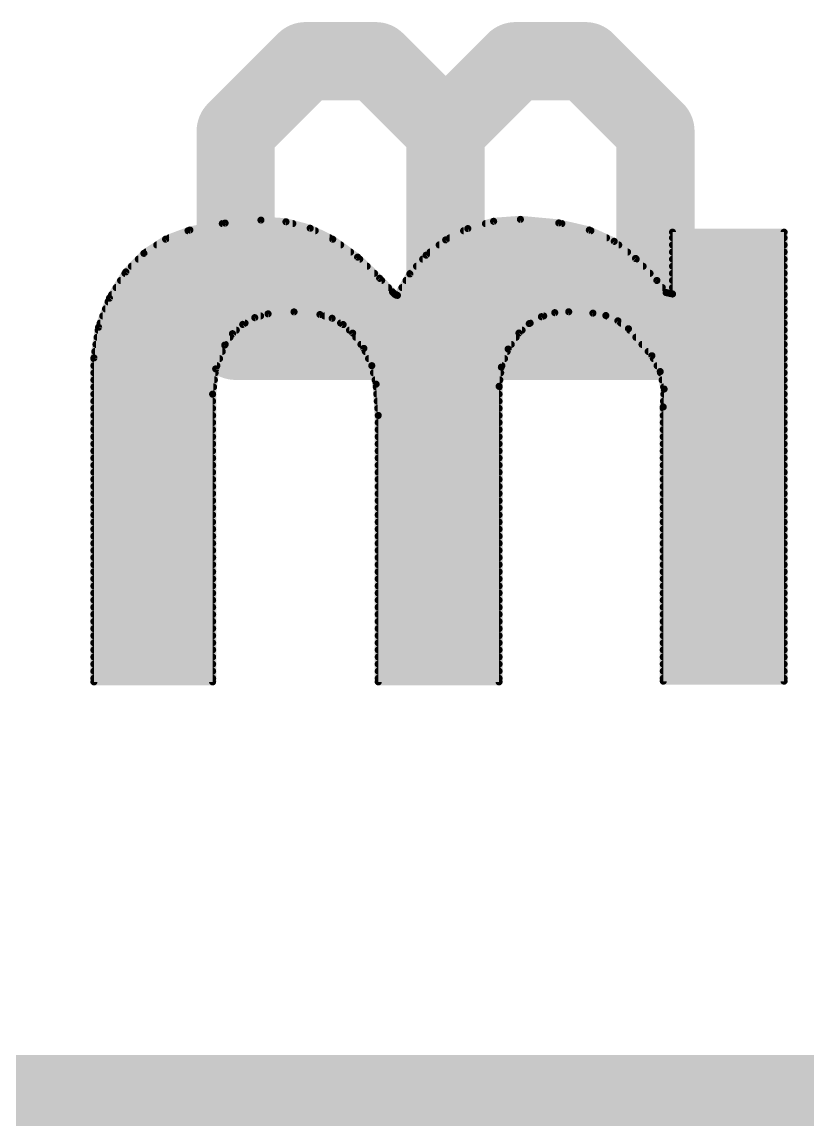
# Model space of a CAD drawing. Extents: x -0.1 to 38.2, y -26.7 to 20.4.
# Drawn here: x 9.916 to 12.724, y -0.127 to 3.819 of the extents above; entities that cross this region are included whole.
import ezdxf

# ---------------------------------------------------------------- set-up
doc = ezdxf.new("R2010")
doc.units = 0
for name, color, linetype in [('1', 12, 'CONTINUOUS'), ('16', 132, 'CONTINUOUS'), ('20', 53, 'CONTINUOUS'), ('21', 41, 'CONTINUOUS'), ('22', 40, 'CONTINUOUS')]:
    doc.layers.add(name, color=color, linetype=linetype)

msp = doc.modelspace()

# ---------------------------------------------------------------- linework, layer by layer
at = {"layer": '1', "const_width": 0.254}
msp.add_lwpolyline([(38.1, 0), (0, 0)], dxfattribs=at)
at = {"layer": '16', "const_width": 0.254}
msp.add_lwpolyline([(38.1, 0), (0, 0)], dxfattribs=at)
at = {"layer": '20', "const_width": 0.2032}
msp.add_lwpolyline([(0, 0), (38.1, 0)], dxfattribs=at)
at = {"layer": '21', "const_width": 0.2794}
for points in [[(10.6794, 3.4296), (10.9294, 3.6796)], [(10.9294, 3.6796), (11.1794, 3.6796)], [(11.1794, 3.6796), (11.4294, 3.4296)], [(11.4294, 3.4296), (11.6793, 3.6796)], [(11.6793, 3.6796), (11.9293, 3.6796)], [(11.9293, 3.6796), (12.1793, 3.4296)], [(10.6794, 2.6797), (10.6794, 3.4296)], [(11.4294, 2.6797), (11.4294, 3.4296)], [(12.1793, 3.4296), (12.1793, 2.6797)], [(12.1793, 2.6797), (10.6794, 2.6797)]]:
    msp.add_lwpolyline(points, dxfattribs=at)
at = {"layer": '21', "const_width": 0.1397}
for points in [[(10.9294, 3.7495, 1), (10.9294, 3.6098)], [(10.9788, 3.6302, 1), (10.88, 3.729)], [(11.2288, 3.729, 1), (11.13, 3.6302)], [(11.1794, 3.6098, 1), (11.1794, 3.7495)], [(11.6793, 3.7495, 1), (11.6793, 3.6098)], [(11.7287, 3.6302, 1), (11.6299, 3.729)], [(11.9787, 3.729, 1), (11.8799, 3.6302)], [(11.9293, 3.6098, 1), (11.9293, 3.7495)], [(10.7493, 3.4296, 1), (10.6096, 3.4296)], [(11.4992, 3.4296, 1), (11.3595, 3.4296)], [(12.2492, 3.4296, 1), (12.1095, 3.4296)], [(10.63, 3.479, 1), (10.7288, 3.3802)], [(11.38, 3.479, 1), (11.4788, 3.3802)], [(11.38, 3.3802, 1), (11.4788, 3.479)], [(12.1299, 3.3802, 1), (12.2287, 3.479)], [(10.6794, 2.7496, 1), (10.6794, 2.6098)], [(12.1793, 2.6098, 1), (12.1793, 2.7496)], [(10.6096, 2.6797, 1), (10.7493, 2.6797)], [(11.3595, 2.6797, 1), (11.4992, 2.6797)], [(12.1095, 2.6797, 1), (12.2492, 2.6797)]]:
    msp.add_lwpolyline(points, format="xyb", dxfattribs=at)
at = {"layer": '22', "const_width": 0.0254}
for points in [[(10.7696, 3.1115), (10.6416, 3.1008)], [(10.859, 3.1054), (10.7696, 3.1115)], [(10.9456, 3.0822), (10.859, 3.1054)], [(11.601, 3.1071), (11.5087, 3.081)], [(11.6967, 3.114), (11.601, 3.1071)], [(11.8339, 3.1013), (11.6967, 3.114)], [(10.5156, 3.0759), (10.429, 3.0432)], [(10.509, 3.0734), (10.9636, 3.0734)], [(10.6416, 3.1008), (10.5156, 3.0759)], [(10.6316, 3.0988), (10.8835, 3.0988)], [(11.0261, 3.0429), (10.9456, 3.0822)], [(11.5087, 3.081), (11.4297, 3.0407)], [(11.4938, 3.0734), (11.9486, 3.0734)], [(11.5718, 3.0988), (11.8447, 3.0988)], [(11.9431, 3.0759), (11.8339, 3.1013)], [(12.032, 3.0355), (11.9431, 3.0759)], [(12.639, 3.0683), (12.2403, 3.0683)], [(12.2403, 3.0683), (12.2403, 2.8473)], [(12.639, 1.463), (12.639, 3.0683)], [(10.429, 3.0432), (10.3515, 2.9925)], [(10.4416, 3.048), (11.0157, 3.048)], [(11.115, 2.9791), (11.0261, 3.0429)], [(11.4297, 3.0407), (11.3598, 2.986)], [(11.4441, 3.048), (12.0045, 3.048)], [(12.1082, 2.9743), (12.032, 3.0355)], [(12.2403, 3.048), (12.639, 3.048)], [(10.3515, 2.9925), (10.287, 2.9261)], [(10.3587, 2.9972), (11.0898, 2.9972)], [(10.3975, 3.0226), (11.0544, 3.0226)], [(11.3741, 2.9972), (12.0797, 2.9972)], [(11.4066, 3.0226), (12.0481, 3.0226)], [(12.2403, 3.0226), (12.639, 3.0226)], [(12.2403, 2.9972), (12.639, 2.9972)], [(10.3314, 2.9718), (11.1226, 2.9718)], [(11.1938, 2.9032), (11.115, 2.9791)], [(11.3598, 2.986), (11.3017, 2.9191)], [(11.3475, 2.9718), (12.1106, 2.9718)], [(12.1844, 2.8956), (12.1082, 2.9743)], [(12.2403, 2.9718), (12.639, 2.9718)], [(10.287, 2.9261), (10.2282, 2.8322)], [(10.2838, 2.921), (11.1753, 2.921)], [(10.3067, 2.9464), (11.149, 2.9464)], [(11.3017, 2.9191), (11.2573, 2.8423)], [(11.3033, 2.921), (12.1598, 2.921)], [(11.3254, 2.9464), (12.1352, 2.9464)], [(12.2403, 2.9464), (12.639, 2.9464)], [(12.2403, 2.921), (12.639, 2.921)], [(10.252, 2.8702), (11.2251, 2.8702)], [(10.2679, 2.8956), (11.201, 2.8956)], [(11.2395, 2.855), (11.1938, 2.9032)], [(11.2734, 2.8702), (12.2038, 2.8702)], [(11.2881, 2.8956), (12.1844, 2.8956)], [(12.2174, 2.8524), (12.1844, 2.8956)], [(12.2403, 2.8956), (12.639, 2.8956)], [(12.2403, 2.8702), (12.639, 2.8702)], [(10.2282, 2.8322), (10.1895, 2.7283)], [(10.2361, 2.8448), (11.2502, 2.8448)], [(11.2486, 2.8459), (11.2395, 2.855)], [(11.2526, 2.8432), (11.2486, 2.8459)], [(11.2573, 2.8423), (11.2526, 2.8432)], [(11.2587, 2.8448), (12.639, 2.8448)], [(12.2403, 2.8473), (12.2174, 2.8524)], [(10.214, 2.794), (12.639, 2.794)], [(10.2234, 2.8194), (12.639, 2.8194)], [(10.2045, 2.7686), (10.7684, 2.7686)], [(10.7044, 2.7386), (10.7475, 2.7627)], [(10.7475, 2.7627), (10.795, 2.7762)], [(10.795, 2.7762), (10.8878, 2.7832)], [(10.8878, 2.7832), (10.9804, 2.7737)], [(10.9804, 2.7737), (11.0239, 2.7604)], [(10.997, 2.7686), (11.78, 2.7686)], [(11.0239, 2.7604), (11.0635, 2.738)], [(11.7284, 2.7414), (11.7717, 2.7661)], [(11.7717, 2.7661), (11.8196, 2.7805)], [(11.8196, 2.7805), (11.8694, 2.7838)], [(11.8694, 2.7838), (11.9558, 2.7788)], [(11.9558, 2.7788), (12.0021, 2.7701)], [(12.0021, 2.7701), (12.0452, 2.7512)], [(12.0056, 2.7686), (12.639, 2.7686)], [(12.0452, 2.7512), (12.0828, 2.7229)], [(10.1895, 2.7283), (10.1727, 2.6187)], [(10.1879, 2.7178), (10.6817, 2.7178)], [(10.1951, 2.7432), (10.7127, 2.7432)], [(10.6679, 2.7053), (10.7044, 2.7386)], [(11.0542, 2.7432), (11.7315, 2.7432)], [(11.0635, 2.738), (11.0973, 2.7076)], [(11.0859, 2.7178), (11.7027, 2.7178)], [(11.6916, 2.7076), (11.7284, 2.7414)], [(12.0558, 2.7432), (12.639, 2.7432)], [(12.0828, 2.7229), (12.1666, 2.6264)], [(12.0872, 2.7178), (12.639, 2.7178)], [(10.184, 2.6924), (10.6592, 2.6924)], [(10.6401, 2.6645), (10.6679, 2.7053)], [(11.0973, 2.7076), (11.1374, 2.6527)], [(11.1084, 2.6924), (11.6813, 2.6924)], [(11.6529, 2.6504), (11.6916, 2.7076)], [(12.1093, 2.6924), (12.639, 2.6924)], [(10.1762, 2.6416), (10.6314, 2.6416)], [(10.1801, 2.667), (10.6418, 2.667)], [(10.6079, 2.5795), (10.6401, 2.6645)], [(11.1269, 2.667), (11.6641, 2.667)], [(11.1374, 2.6527), (11.1657, 2.591)], [(11.1425, 2.6416), (11.6496, 2.6416)], [(11.6287, 2.5857), (11.6529, 2.6504)], [(12.1313, 2.667), (12.639, 2.667)], [(12.1534, 2.6416), (12.639, 2.6416)], [(10.1727, 2.6187), (10.1727, 1.4605)], [(10.1727, 2.6162), (10.6218, 2.6162)], [(11.1541, 2.6162), (11.6401, 2.6162)], [(12.1666, 2.6264), (12.1964, 2.5698)], [(12.172, 2.6162), (12.639, 2.6162)], [(10.1727, 2.5908), (10.6121, 2.5908)], [(10.1727, 2.5654), (10.6061, 2.5654)], [(10.5969, 2.4892), (10.6079, 2.5795)], [(11.1657, 2.591), (11.1811, 2.5248)], [(11.1657, 2.5908), (11.6306, 2.5908)], [(11.1716, 2.5654), (11.6263, 2.5654)], [(11.6205, 2.5171), (11.6287, 2.5857)], [(12.1854, 2.5908), (12.639, 2.5908)], [(12.1964, 2.5698), (12.2103, 2.5074)], [(12.1974, 2.5654), (12.639, 2.5654)], [(10.1727, 2.54), (10.6031, 2.54)], [(10.1727, 2.5146), (10.6, 2.5146)], [(11.1776, 2.54), (11.6232, 2.54)], [(11.1811, 2.5248), (11.1887, 2.413)], [(11.1818, 2.5146), (11.6205, 2.5146)], [(11.6205, 1.4605), (11.6205, 2.5171)], [(12.203, 2.54), (12.639, 2.54)], [(12.2087, 2.5146), (12.639, 2.5146)], [(10.1727, 2.4892), (10.5969, 2.4892)], [(10.5969, 1.4605), (10.5969, 2.4892)], [(11.1835, 2.4892), (11.6205, 2.4892)], [(12.2103, 2.5074), (12.2072, 2.4435)], [(12.2094, 2.4892), (12.639, 2.4892)], [(10.1727, 2.4638), (10.5969, 2.4638)], [(10.1727, 2.4384), (10.5969, 2.4384)], [(11.1852, 2.4638), (11.6205, 2.4638)], [(11.187, 2.4384), (11.6205, 2.4384)], [(12.2072, 2.4435), (12.2072, 1.463)], [(12.2072, 2.4384), (12.639, 2.4384)], [(12.2082, 2.4638), (12.639, 2.4638)], [(10.1727, 2.413), (10.5969, 2.413)], [(11.1887, 2.413), (11.1887, 1.4605)], [(11.1887, 2.413), (11.6205, 2.413)], [(12.2072, 2.413), (12.639, 2.413)], [(10.1727, 2.3876), (10.5969, 2.3876)], [(10.1727, 2.3622), (10.5969, 2.3622)], [(11.1887, 2.3876), (11.6205, 2.3876)], [(11.1887, 2.3622), (11.6205, 2.3622)], [(12.2072, 2.3876), (12.639, 2.3876)], [(12.2072, 2.3622), (12.639, 2.3622)], [(10.1727, 2.3368), (10.5969, 2.3368)], [(11.1887, 2.3368), (11.6205, 2.3368)], [(12.2072, 2.3368), (12.639, 2.3368)], [(10.1727, 2.3114), (10.5969, 2.3114)], [(10.1727, 2.286), (10.5969, 2.286)], [(11.1887, 2.3114), (11.6205, 2.3114)], [(11.1887, 2.286), (11.6205, 2.286)], [(12.2072, 2.3114), (12.639, 2.3114)], [(12.2072, 2.286), (12.639, 2.286)], [(10.1727, 2.2606), (10.5969, 2.2606)], [(11.1887, 2.2606), (11.6205, 2.2606)], [(12.2072, 2.2606), (12.639, 2.2606)], [(10.1727, 2.2352), (10.5969, 2.2352)], [(10.1727, 2.2098), (10.5969, 2.2098)], [(11.1887, 2.2352), (11.6205, 2.2352)], [(11.1887, 2.2098), (11.6205, 2.2098)], [(12.2072, 2.2352), (12.639, 2.2352)], [(12.2072, 2.2098), (12.639, 2.2098)], [(10.1727, 2.1844), (10.5969, 2.1844)], [(10.1727, 2.159), (10.5969, 2.159)], [(11.1887, 2.1844), (11.6205, 2.1844)], [(11.1887, 2.159), (11.6205, 2.159)], [(12.2072, 2.1844), (12.639, 2.1844)], [(12.2072, 2.159), (12.639, 2.159)], [(10.1727, 2.1336), (10.5969, 2.1336)], [(11.1887, 2.1336), (11.6205, 2.1336)], [(12.2072, 2.1336), (12.639, 2.1336)], [(10.1727, 2.1082), (10.5969, 2.1082)], [(10.1727, 2.0828), (10.5969, 2.0828)], [(11.1887, 2.1082), (11.6205, 2.1082)], [(11.1887, 2.0828), (11.6205, 2.0828)], [(12.2072, 2.1082), (12.639, 2.1082)], [(12.2072, 2.0828), (12.639, 2.0828)], [(10.1727, 2.0574), (10.5969, 2.0574)], [(11.1887, 2.0574), (11.6205, 2.0574)], [(12.2072, 2.0574), (12.639, 2.0574)], [(10.1727, 2.032), (10.5969, 2.032)], [(10.1727, 2.0066), (10.5969, 2.0066)], [(11.1887, 2.032), (11.6205, 2.032)], [(11.1887, 2.0066), (11.6205, 2.0066)], [(12.2072, 2.032), (12.639, 2.032)], [(12.2072, 2.0066), (12.639, 2.0066)], [(10.1727, 1.9812), (10.5969, 1.9812)], [(11.1887, 1.9812), (11.6205, 1.9812)], [(12.2072, 1.9812), (12.639, 1.9812)], [(10.1727, 1.9558), (10.5969, 1.9558)], [(10.1727, 1.9304), (10.5969, 1.9304)], [(11.1887, 1.9558), (11.6205, 1.9558)], [(11.1887, 1.9304), (11.6205, 1.9304)], [(12.2072, 1.9558), (12.639, 1.9558)], [(12.2072, 1.9304), (12.639, 1.9304)], [(10.1727, 1.905), (10.5969, 1.905)], [(11.1887, 1.905), (11.6205, 1.905)], [(12.2072, 1.905), (12.639, 1.905)], [(10.1727, 1.8796), (10.5969, 1.8796)], [(10.1727, 1.8542), (10.5969, 1.8542)], [(11.1887, 1.8796), (11.6205, 1.8796)], [(11.1887, 1.8542), (11.6205, 1.8542)], [(12.2072, 1.8796), (12.639, 1.8796)], [(12.2072, 1.8542), (12.639, 1.8542)], [(10.1727, 1.8288), (10.5969, 1.8288)], [(10.1727, 1.8034), (10.5969, 1.8034)], [(11.1887, 1.8288), (11.6205, 1.8288)], [(11.1887, 1.8034), (11.6205, 1.8034)], [(12.2072, 1.8288), (12.639, 1.8288)], [(12.2072, 1.8034), (12.639, 1.8034)], [(10.1727, 1.778), (10.5969, 1.778)], [(11.1887, 1.778), (11.6205, 1.778)], [(12.2072, 1.778), (12.639, 1.778)], [(10.1727, 1.7526), (10.5969, 1.7526)], [(10.1727, 1.7272), (10.5969, 1.7272)], [(11.1887, 1.7526), (11.6205, 1.7526)], [(11.1887, 1.7272), (11.6205, 1.7272)], [(12.2072, 1.7526), (12.639, 1.7526)], [(12.2072, 1.7272), (12.639, 1.7272)], [(10.1727, 1.7018), (10.5969, 1.7018)], [(11.1887, 1.7018), (11.6205, 1.7018)], [(12.2072, 1.7018), (12.639, 1.7018)], [(10.1727, 1.6764), (10.5969, 1.6764)], [(10.1727, 1.651), (10.5969, 1.651)], [(11.1887, 1.6764), (11.6205, 1.6764)], [(11.1887, 1.651), (11.6205, 1.651)], [(12.2072, 1.6764), (12.639, 1.6764)], [(12.2072, 1.651), (12.639, 1.651)], [(10.1727, 1.6256), (10.5969, 1.6256)], [(11.1887, 1.6256), (11.6205, 1.6256)], [(12.2072, 1.6256), (12.639, 1.6256)], [(10.1727, 1.6002), (10.5969, 1.6002)], [(10.1727, 1.5748), (10.5969, 1.5748)], [(11.1887, 1.6002), (11.6205, 1.6002)], [(11.1887, 1.5748), (11.6205, 1.5748)], [(12.2072, 1.6002), (12.639, 1.6002)], [(12.2072, 1.5748), (12.639, 1.5748)], [(10.1727, 1.5494), (10.5969, 1.5494)], [(11.1887, 1.5494), (11.6205, 1.5494)], [(12.2072, 1.5494), (12.639, 1.5494)], [(10.1727, 1.524), (10.5969, 1.524)], [(10.1727, 1.4986), (10.5969, 1.4986)], [(11.1887, 1.524), (11.6205, 1.524)], [(11.1887, 1.4986), (11.6205, 1.4986)], [(12.2072, 1.524), (12.639, 1.524)], [(12.2072, 1.4986), (12.639, 1.4986)], [(10.1727, 1.4732), (10.5969, 1.4732)], [(10.1727, 1.4605), (10.5969, 1.4605)], [(11.1887, 1.4732), (11.6205, 1.4732)], [(11.1887, 1.4605), (11.6205, 1.4605)], [(12.2072, 1.4732), (12.639, 1.4732)], [(12.2072, 1.463), (12.639, 1.463)]]:
    msp.add_lwpolyline(points, dxfattribs=at)
at = {"layer": '22', "const_width": 0.0127}
for points in [[(10.77, 3.1178, 1), (10.7692, 3.1052)], [(10.7701, 3.1052, 1), (10.7691, 3.1178)], [(10.8606, 3.1115, 1), (10.8574, 3.0992)], [(10.8586, 3.099, 1), (10.8594, 3.1117)], [(11.6006, 3.1134, 1), (11.6015, 3.1007)], [(11.6027, 3.1009, 1), (11.5993, 3.1132)], [(11.6973, 3.1203, 1), (11.6961, 3.1077)], [(11.6972, 3.1077, 1), (11.6962, 3.1203)], [(10.509, 3.0798, 1), (10.509, 3.0671)], [(10.5144, 3.0821, 1), (10.5168, 3.0697)], [(10.5178, 3.07, 1), (10.5134, 3.0818)], [(10.6316, 3.1052, 1), (10.6316, 3.0925)], [(10.6411, 3.1071, 1), (10.6421, 3.0945)], [(10.6428, 3.0946, 1), (10.6404, 3.107)], [(10.8835, 3.0925, 1), (10.8835, 3.1052)], [(10.9484, 3.0879, 1), (10.9428, 3.0765)], [(10.9439, 3.0761, 1), (10.9472, 3.0883)], [(10.9636, 3.0671, 1), (10.9636, 3.0798)], [(11.4938, 3.0798, 1), (11.4938, 3.0671)], [(11.507, 3.0871, 1), (11.5104, 3.0749)], [(11.5116, 3.0753, 1), (11.5058, 3.0867)], [(11.5718, 3.1052, 1), (11.5718, 3.0925)], [(11.8353, 3.1075, 1), (11.8325, 3.0951)], [(11.8333, 3.095, 1), (11.8345, 3.1076)], [(11.8447, 3.0925, 1), (11.8447, 3.1052)], [(11.9457, 3.0817, 1), (11.9405, 3.0701)], [(11.9417, 3.0697, 1), (11.9445, 3.0821)], [(11.9486, 3.0671, 1), (11.9486, 3.0798)], [(12.2403, 3.0747, 1), (12.2403, 3.062)], [(12.2467, 3.0683, 1), (12.234, 3.0683)], [(12.6454, 3.0683, 1), (12.6327, 3.0683)], [(12.639, 3.062, 1), (12.639, 3.0747)], [(10.4267, 3.0492, 1), (10.4312, 3.0373)], [(10.4324, 3.0379, 1), (10.4255, 3.0486)], [(10.4416, 3.0543, 1), (10.4416, 3.0417)], [(11.0157, 3.0417, 1), (11.0157, 3.0543)], [(11.0298, 3.0481, 1), (11.0224, 3.0377)], [(11.0233, 3.0372, 1), (11.0289, 3.0486)], [(11.4268, 3.0463, 1), (11.4326, 3.035)], [(11.4336, 3.0357, 1), (11.4258, 3.0457)], [(11.4441, 3.0543, 1), (11.4441, 3.0417)], [(12.0045, 3.0417, 1), (12.0045, 3.0543)], [(12.036, 3.0404, 1), (12.0281, 3.0305)], [(12.0294, 3.0297, 1), (12.0347, 3.0412)], [(12.2403, 3.0543, 1), (12.2403, 3.0417)], [(12.639, 3.0417, 1), (12.639, 3.0543)], [(10.348, 2.9978, 1), (10.355, 2.9872)], [(10.3561, 2.9881, 1), (10.347, 2.9969)], [(10.3587, 3.0036, 1), (10.3587, 2.9909)], [(10.3975, 3.029, 1), (10.3975, 3.0163)], [(11.0544, 3.0163, 1), (11.0544, 3.029)], [(11.0898, 2.9909, 1), (11.0898, 3.0036)], [(11.3741, 3.0036, 1), (11.3741, 2.9909)], [(11.4066, 3.029, 1), (11.4066, 3.0163)], [(12.0481, 3.0163, 1), (12.0481, 3.029)], [(12.0797, 2.9909, 1), (12.0797, 3.0036)], [(12.2403, 3.029, 1), (12.2403, 3.0163)], [(12.2403, 3.0036, 1), (12.2403, 2.9909)], [(12.639, 3.0163, 1), (12.639, 3.029)], [(12.639, 2.9909, 1), (12.639, 3.0036)], [(10.3314, 2.9781, 1), (10.3314, 2.9655)], [(11.1194, 2.9837, 1), (11.1106, 2.9745)], [(11.1113, 2.9739, 1), (11.1187, 2.9843)], [(11.1226, 2.9655, 1), (11.1226, 2.9781)], [(11.3475, 2.9781, 1), (11.3475, 2.9655)], [(11.3559, 2.991, 1), (11.3638, 2.981)], [(11.3646, 2.9819, 1), (11.3551, 2.9902)], [(12.1128, 2.9787, 1), (12.1036, 2.9699)], [(12.1042, 2.9693, 1), (12.1122, 2.9793)], [(12.1106, 2.9655, 1), (12.1106, 2.9781)], [(12.2403, 2.9781, 1), (12.2403, 2.9655)], [(12.639, 2.9655, 1), (12.639, 2.9781)], [(10.2838, 2.9274, 1), (10.2838, 2.9147)], [(10.2824, 2.9305, 1), (10.2916, 2.9217)], [(10.2924, 2.9227, 1), (10.2816, 2.9295)], [(10.3067, 2.9527, 1), (10.3067, 2.9401)], [(11.149, 2.9401, 1), (11.149, 2.9527)], [(11.1753, 2.9147, 1), (11.1753, 2.9274)], [(11.2969, 2.9233, 1), (11.3065, 2.9149)], [(11.3072, 2.9159, 1), (11.2962, 2.9223)], [(11.3033, 2.9274, 1), (11.3033, 2.9147)], [(11.3254, 2.9527, 1), (11.3254, 2.9401)], [(12.1352, 2.9401, 1), (12.1352, 2.9527)], [(12.1598, 2.9147, 1), (12.1598, 2.9274)], [(12.2403, 2.9274, 1), (12.2403, 2.9147)], [(12.2403, 2.9527, 1), (12.2403, 2.9401)], [(12.639, 2.9401, 1), (12.639, 2.9527)], [(12.639, 2.9147, 1), (12.639, 2.9274)], [(10.252, 2.8765, 1), (10.252, 2.8639)], [(10.2679, 2.9019, 1), (10.2679, 2.8893)], [(11.1984, 2.9076, 1), (11.1892, 2.8988)], [(11.1894, 2.8986, 1), (11.1982, 2.9078)], [(11.201, 2.8893, 1), (11.201, 2.9019)], [(11.2251, 2.8639, 1), (11.2251, 2.8765)], [(11.2734, 2.8765, 1), (11.2734, 2.8639)], [(11.2881, 2.9019, 1), (11.2881, 2.8893)], [(12.1894, 2.8995, 1), (12.1794, 2.8917)], [(12.1798, 2.8912, 1), (12.189, 2.9)], [(12.1844, 2.8893, 1), (12.1844, 2.9019)], [(12.2038, 2.8639, 1), (12.2038, 2.8765)], [(12.2403, 2.9019, 1), (12.2403, 2.8893)], [(12.2403, 2.8765, 1), (12.2403, 2.8639)], [(12.639, 2.8893, 1), (12.639, 2.9019)], [(12.639, 2.8639, 1), (12.639, 2.8765)], [(10.2228, 2.8355, 1), (10.2335, 2.8288)], [(10.2341, 2.8299, 1), (10.2222, 2.8344)], [(10.2361, 2.8512, 1), (10.2361, 2.8385)], [(11.244, 2.8595, 1), (11.235, 2.8505)], [(11.2349, 2.8506, 1), (11.2441, 2.8594)], [(11.2521, 2.8512, 1), (11.2451, 2.8406)], [(11.2441, 2.8414, 1), (11.2531, 2.8504)], [(11.2538, 2.8495, 1), (11.2514, 2.837)], [(11.249, 2.838, 1), (11.2561, 2.8485)], [(11.2502, 2.8385, 1), (11.2502, 2.8512)], [(11.2518, 2.8455, 1), (11.2628, 2.8391)], [(11.2587, 2.8512, 1), (11.2587, 2.8385)], [(11.2561, 2.8361, 1), (11.2585, 2.8485)], [(12.2188, 2.8586, 1), (12.216, 2.8462)], [(12.2124, 2.8485, 1), (12.2224, 2.8563)], [(12.234, 2.8473, 1), (12.2467, 2.8473)], [(12.2389, 2.8411, 1), (12.2417, 2.8535)], [(12.639, 2.8385, 1), (12.639, 2.8512)], [(10.214, 2.8003, 1), (10.214, 2.7877)], [(10.2234, 2.8258, 1), (10.2234, 2.8131)], [(12.639, 2.8131, 1), (12.639, 2.8258)], [(12.639, 2.7877, 1), (12.639, 2.8003)], [(10.2045, 2.775, 1), (10.2045, 2.7623)], [(10.7458, 2.7688, 1), (10.7493, 2.7565)], [(10.7506, 2.7571, 1), (10.7444, 2.7682)], [(10.7684, 2.7623, 1), (10.7684, 2.775)], [(10.7945, 2.7825, 1), (10.7955, 2.7699)], [(10.7967, 2.7701, 1), (10.7933, 2.7823)], [(10.8885, 2.7895, 1), (10.8872, 2.7768)], [(10.8883, 2.7768, 1), (10.8873, 2.7895)], [(10.9823, 2.7798, 1), (10.9785, 2.7676)], [(10.9798, 2.7674, 1), (10.981, 2.78)], [(10.997, 2.775, 1), (10.997, 2.7623)], [(11.027, 2.7659, 1), (11.0208, 2.7548)], [(11.022, 2.7543, 1), (11.0257, 2.7664)], [(11.7699, 2.7722, 1), (11.7736, 2.76)], [(11.7749, 2.7606, 1), (11.7686, 2.7716)], [(11.78, 2.7623, 1), (11.78, 2.775)], [(11.8192, 2.7868, 1), (11.82, 2.7742)], [(11.8214, 2.7744, 1), (11.8177, 2.7866)], [(11.8698, 2.7901, 1), (11.869, 2.7775)], [(11.8698, 2.7775, 1), (11.869, 2.7901)], [(11.957, 2.785, 1), (11.9546, 2.7726)], [(11.9554, 2.7725, 1), (11.9562, 2.7851)], [(12.0046, 2.776, 1), (11.9995, 2.7643)], [(12.0056, 2.775, 1), (12.0056, 2.7623)], [(12.0009, 2.7639, 1), (12.0032, 2.7764)], [(12.049, 2.7563, 1), (12.0413, 2.7461)], [(12.0426, 2.7454, 1), (12.0477, 2.757)], [(12.639, 2.7623, 1), (12.639, 2.775)], [(10.1879, 2.7241, 1), (10.1879, 2.7115)], [(10.1836, 2.7305, 1), (10.1955, 2.726)], [(10.1958, 2.7273, 1), (10.1833, 2.7292)], [(10.1951, 2.7496, 1), (10.1951, 2.7369)], [(10.6817, 2.7115, 1), (10.6817, 2.7241)], [(10.7013, 2.7441, 1), (10.7075, 2.733)], [(10.7087, 2.7339, 1), (10.7001, 2.7433)], [(10.7127, 2.7369, 1), (10.7127, 2.7496)], [(11.0542, 2.7496, 1), (11.0542, 2.7369)], [(11.0677, 2.7427, 1), (11.0592, 2.7333)], [(11.0603, 2.7325, 1), (11.0666, 2.7435)], [(11.0859, 2.7241, 1), (11.0859, 2.7115)], [(11.7027, 2.7115, 1), (11.7027, 2.7241)], [(11.7252, 2.7469, 1), (11.7315, 2.7359)], [(11.7327, 2.7367, 1), (11.7241, 2.7461)], [(11.7315, 2.7369, 1), (11.7315, 2.7496)], [(12.0558, 2.7496, 1), (12.0558, 2.7369)], [(12.0876, 2.7271, 1), (12.078, 2.7187)], [(12.079, 2.7178, 1), (12.0866, 2.728)], [(12.0872, 2.7241, 1), (12.0872, 2.7115)], [(12.639, 2.7369, 1), (12.639, 2.7496)], [(12.639, 2.7115, 1), (12.639, 2.7241)], [(10.184, 2.6987, 1), (10.184, 2.6861)], [(10.6592, 2.6861, 1), (10.6592, 2.6987)], [(10.6637, 2.71, 1), (10.6722, 2.7006)], [(10.6732, 2.7017, 1), (10.6627, 2.7089)], [(11.1024, 2.7113, 1), (11.0922, 2.7039)], [(11.0931, 2.7029, 1), (11.1015, 2.7123)], [(11.1084, 2.6987, 1), (11.1084, 2.6861)], [(11.6813, 2.6861, 1), (11.6813, 2.6987)], [(11.6873, 2.7123, 1), (11.6959, 2.7029)], [(11.6969, 2.704, 1), (11.6863, 2.7112)], [(12.1093, 2.6987, 1), (12.1093, 2.6861)], [(12.639, 2.6861, 1), (12.639, 2.6987)], [(10.1762, 2.6479, 1), (10.1762, 2.6353)], [(10.1801, 2.6734, 1), (10.1801, 2.6607)], [(10.6314, 2.6353, 1), (10.6314, 2.6479)], [(10.6349, 2.6681, 1), (10.6453, 2.6609)], [(10.646, 2.6622, 1), (10.6342, 2.6668)], [(10.6418, 2.6607, 1), (10.6418, 2.6734)], [(11.1269, 2.6734, 1), (11.1269, 2.6607)], [(11.1431, 2.6554, 1), (11.1316, 2.6501)], [(11.1322, 2.649, 1), (11.1425, 2.6565)], [(11.1425, 2.6479, 1), (11.1425, 2.6353)], [(11.6476, 2.654, 1), (11.6581, 2.6468)], [(11.6588, 2.6482, 1), (11.6469, 2.6526)], [(11.6496, 2.6353, 1), (11.6496, 2.6479)], [(11.6641, 2.6607, 1), (11.6641, 2.6734)], [(12.1313, 2.6734, 1), (12.1313, 2.6607)], [(12.1534, 2.6479, 1), (12.1534, 2.6353)], [(12.639, 2.6607, 1), (12.639, 2.6734)], [(12.639, 2.6353, 1), (12.639, 2.6479)], [(10.1664, 2.6197, 1), (10.179, 2.6177)], [(10.1791, 2.6187, 1), (10.1664, 2.6187)], [(10.1727, 2.6225, 1), (10.1727, 2.6099)], [(10.6218, 2.6099, 1), (10.6218, 2.6225)], [(11.1541, 2.6225, 1), (11.1541, 2.6099)], [(11.6401, 2.6099, 1), (11.6401, 2.6225)], [(12.1722, 2.6294, 1), (12.161, 2.6234)], [(12.1618, 2.6222, 1), (12.1714, 2.6306)], [(12.172, 2.6225, 1), (12.172, 2.6099)], [(12.639, 2.6099, 1), (12.639, 2.6225)], [(10.1727, 2.5972, 1), (10.1727, 2.5845)], [(10.1727, 2.5717, 1), (10.1727, 2.5591)], [(10.6019, 2.5817, 1), (10.6138, 2.5772)], [(10.6142, 2.5787, 1), (10.6015, 2.5802)], [(10.6061, 2.5591, 1), (10.6061, 2.5717)], [(10.6121, 2.5845, 1), (10.6121, 2.5972)], [(11.1719, 2.5924, 1), (11.1595, 2.5895)], [(11.1657, 2.5972, 1), (11.1657, 2.5845)], [(11.1599, 2.5883, 1), (11.1714, 2.5936)], [(11.1716, 2.5717, 1), (11.1716, 2.5591)], [(11.635, 2.5849, 1), (11.6224, 2.5864)], [(11.6228, 2.5879, 1), (11.6347, 2.5835)], [(11.6263, 2.5591, 1), (11.6263, 2.5717)], [(11.6306, 2.5845, 1), (11.6306, 2.5972)], [(12.1854, 2.5972, 1), (12.1854, 2.5845)], [(12.2026, 2.5712, 1), (12.1902, 2.5684)], [(12.1908, 2.5669, 1), (12.202, 2.5728)], [(12.1974, 2.5717, 1), (12.1974, 2.5591)], [(12.639, 2.5845, 1), (12.639, 2.5972)], [(12.639, 2.5591, 1), (12.639, 2.5717)], [(10.1727, 2.521, 1), (10.1727, 2.5083)], [(10.1727, 2.5463, 1), (10.1727, 2.5337)], [(10.6, 2.5083, 1), (10.6, 2.521)], [(10.6031, 2.5337, 1), (10.6031, 2.5463)], [(11.1776, 2.5463, 1), (11.1776, 2.5337)], [(11.1874, 2.5252, 1), (11.1748, 2.5244)], [(11.1749, 2.5234, 1), (11.1873, 2.5262)], [(11.1818, 2.521, 1), (11.1818, 2.5083)], [(11.6268, 2.5171, 1), (11.6142, 2.5171)], [(11.6205, 2.5083, 1), (11.6205, 2.521)], [(11.6232, 2.5337, 1), (11.6232, 2.5463)], [(12.203, 2.5463, 1), (12.203, 2.5337)], [(12.2087, 2.521, 1), (12.2087, 2.5083)], [(12.639, 2.5337, 1), (12.639, 2.5463)], [(12.639, 2.5083, 1), (12.639, 2.521)], [(10.1727, 2.4956, 1), (10.1727, 2.4829)], [(10.5906, 2.49, 1), (10.6032, 2.4884)], [(10.6032, 2.4892, 1), (10.5906, 2.4892)], [(10.5969, 2.4829, 1), (10.5969, 2.4956)], [(11.1835, 2.4956, 1), (11.1835, 2.4829)], [(11.6142, 2.5179, 1), (11.6268, 2.5163)], [(11.6205, 2.4829, 1), (11.6205, 2.4956)], [(12.2094, 2.4956, 1), (12.2094, 2.4829)], [(12.2166, 2.5071, 1), (12.2039, 2.5077)], [(12.2041, 2.506, 1), (12.2165, 2.5088)], [(12.639, 2.4829, 1), (12.639, 2.4956)], [(10.1727, 2.4701, 1), (10.1727, 2.4575)], [(10.1727, 2.4447, 1), (10.1727, 2.4321)], [(10.5969, 2.4575, 1), (10.5969, 2.4701)], [(10.5969, 2.4321, 1), (10.5969, 2.4447)], [(11.1852, 2.4701, 1), (11.1852, 2.4575)], [(11.187, 2.4447, 1), (11.187, 2.4321)], [(11.6205, 2.4575, 1), (11.6205, 2.4701)], [(11.6205, 2.4321, 1), (11.6205, 2.4447)], [(12.2009, 2.4438, 1), (12.2135, 2.4432)], [(12.2135, 2.4435, 1), (12.2009, 2.4435)], [(12.2072, 2.4447, 1), (12.2072, 2.4321)], [(12.2082, 2.4701, 1), (12.2082, 2.4575)], [(12.639, 2.4575, 1), (12.639, 2.4701)], [(12.639, 2.4321, 1), (12.639, 2.4447)], [(10.1727, 2.4194, 1), (10.1727, 2.4067)], [(10.5969, 2.4067, 1), (10.5969, 2.4194)], [(11.1887, 2.4194, 1), (11.1887, 2.4067)], [(11.1951, 2.413, 1), (11.1824, 2.413)], [(11.1824, 2.4126, 1), (11.195, 2.4134)], [(11.6205, 2.4067, 1), (11.6205, 2.4194)], [(12.2072, 2.4194, 1), (12.2072, 2.4067)], [(12.639, 2.4067, 1), (12.639, 2.4194)], [(10.1727, 2.3939, 1), (10.1727, 2.3813)], [(10.1727, 2.3685, 1), (10.1727, 2.3559)], [(10.5969, 2.3813, 1), (10.5969, 2.3939)], [(10.5969, 2.3559, 1), (10.5969, 2.3685)], [(11.1887, 2.3939, 1), (11.1887, 2.3813)], [(11.1887, 2.3685, 1), (11.1887, 2.3559)], [(11.6205, 2.3813, 1), (11.6205, 2.3939)], [(11.6205, 2.3559, 1), (11.6205, 2.3685)], [(12.2072, 2.3939, 1), (12.2072, 2.3813)], [(12.2072, 2.3685, 1), (12.2072, 2.3559)], [(12.639, 2.3813, 1), (12.639, 2.3939)], [(12.639, 2.3559, 1), (12.639, 2.3685)], [(10.1727, 2.3432, 1), (10.1727, 2.3305)], [(10.5969, 2.3305, 1), (10.5969, 2.3432)], [(11.1887, 2.3432, 1), (11.1887, 2.3305)], [(11.6205, 2.3305, 1), (11.6205, 2.3432)], [(12.2072, 2.3432, 1), (12.2072, 2.3305)], [(12.639, 2.3305, 1), (12.639, 2.3432)], [(10.1727, 2.3177, 1), (10.1727, 2.3051)], [(10.1727, 2.2923, 1), (10.1727, 2.2797)], [(10.5969, 2.3051, 1), (10.5969, 2.3177)], [(10.5969, 2.2797, 1), (10.5969, 2.2923)], [(11.1887, 2.3177, 1), (11.1887, 2.3051)], [(11.1887, 2.2923, 1), (11.1887, 2.2797)], [(11.6205, 2.3051, 1), (11.6205, 2.3177)], [(11.6205, 2.2797, 1), (11.6205, 2.2923)], [(12.2072, 2.3177, 1), (12.2072, 2.3051)], [(12.2072, 2.2923, 1), (12.2072, 2.2797)], [(12.639, 2.3051, 1), (12.639, 2.3177)], [(12.639, 2.2797, 1), (12.639, 2.2923)], [(10.1727, 2.267, 1), (10.1727, 2.2543)], [(10.5969, 2.2543, 1), (10.5969, 2.267)], [(11.1887, 2.267, 1), (11.1887, 2.2543)], [(11.6205, 2.2543, 1), (11.6205, 2.267)], [(12.2072, 2.267, 1), (12.2072, 2.2543)], [(12.639, 2.2543, 1), (12.639, 2.267)], [(10.1727, 2.2416, 1), (10.1727, 2.2289)], [(10.1727, 2.2161, 1), (10.1727, 2.2035)], [(10.5969, 2.2289, 1), (10.5969, 2.2416)], [(10.5969, 2.2035, 1), (10.5969, 2.2161)], [(11.1887, 2.2416, 1), (11.1887, 2.2289)], [(11.1887, 2.2161, 1), (11.1887, 2.2035)], [(11.6205, 2.2289, 1), (11.6205, 2.2416)], [(11.6205, 2.2035, 1), (11.6205, 2.2161)], [(12.2072, 2.2416, 1), (12.2072, 2.2289)], [(12.2072, 2.2161, 1), (12.2072, 2.2035)], [(12.639, 2.2289, 1), (12.639, 2.2416)], [(12.639, 2.2035, 1), (12.639, 2.2161)], [(10.1727, 2.1654, 1), (10.1727, 2.1527)], [(10.1727, 2.1907, 1), (10.1727, 2.1781)], [(10.5969, 2.1781, 1), (10.5969, 2.1907)], [(10.5969, 2.1527, 1), (10.5969, 2.1654)], [(11.1887, 2.1654, 1), (11.1887, 2.1527)], [(11.1887, 2.1907, 1), (11.1887, 2.1781)], [(11.6205, 2.1781, 1), (11.6205, 2.1907)], [(11.6205, 2.1527, 1), (11.6205, 2.1654)], [(12.2072, 2.1654, 1), (12.2072, 2.1527)], [(12.2072, 2.1907, 1), (12.2072, 2.1781)], [(12.639, 2.1781, 1), (12.639, 2.1907)], [(12.639, 2.1527, 1), (12.639, 2.1654)], [(10.1727, 2.1399, 1), (10.1727, 2.1273)], [(10.5969, 2.1273, 1), (10.5969, 2.1399)], [(11.1887, 2.1399, 1), (11.1887, 2.1273)], [(11.6205, 2.1273, 1), (11.6205, 2.1399)], [(12.2072, 2.1399, 1), (12.2072, 2.1273)], [(12.639, 2.1273, 1), (12.639, 2.1399)], [(10.1727, 2.0892, 1), (10.1727, 2.0765)], [(10.1727, 2.1145, 1), (10.1727, 2.1019)], [(10.5969, 2.1019, 1), (10.5969, 2.1145)], [(10.5969, 2.0765, 1), (10.5969, 2.0892)], [(11.1887, 2.0892, 1), (11.1887, 2.0765)], [(11.1887, 2.1145, 1), (11.1887, 2.1019)], [(11.6205, 2.1019, 1), (11.6205, 2.1145)], [(11.6205, 2.0765, 1), (11.6205, 2.0892)], [(12.2072, 2.0892, 1), (12.2072, 2.0765)], [(12.2072, 2.1145, 1), (12.2072, 2.1019)], [(12.639, 2.1019, 1), (12.639, 2.1145)], [(12.639, 2.0765, 1), (12.639, 2.0892)], [(10.1727, 2.0637, 1), (10.1727, 2.0511)], [(10.5969, 2.0511, 1), (10.5969, 2.0637)], [(11.1887, 2.0637, 1), (11.1887, 2.0511)], [(11.6205, 2.0511, 1), (11.6205, 2.0637)], [(12.2072, 2.0637, 1), (12.2072, 2.0511)], [(12.639, 2.0511, 1), (12.639, 2.0637)], [(10.1727, 2.013, 1), (10.1727, 2.0003)], [(10.1727, 2.0383, 1), (10.1727, 2.0257)], [(10.5969, 2.0257, 1), (10.5969, 2.0383)], [(10.5969, 2.0003, 1), (10.5969, 2.013)], [(11.1887, 2.013, 1), (11.1887, 2.0003)], [(11.1887, 2.0383, 1), (11.1887, 2.0257)], [(11.6205, 2.0257, 1), (11.6205, 2.0383)], [(11.6205, 2.0003, 1), (11.6205, 2.013)], [(12.2072, 2.013, 1), (12.2072, 2.0003)], [(12.2072, 2.0383, 1), (12.2072, 2.0257)], [(12.639, 2.0257, 1), (12.639, 2.0383)], [(12.639, 2.0003, 1), (12.639, 2.013)], [(10.1727, 1.9876, 1), (10.1727, 1.9748)], [(10.5969, 1.9748, 1), (10.5969, 1.9876)], [(11.1887, 1.9876, 1), (11.1887, 1.9748)], [(11.6205, 1.9748, 1), (11.6205, 1.9876)], [(12.2072, 1.9876, 1), (12.2072, 1.9748)], [(12.639, 1.9748, 1), (12.639, 1.9876)], [(10.1727, 1.9622, 1), (10.1727, 1.9494)], [(10.1727, 1.9368, 1), (10.1727, 1.9241)], [(10.5969, 1.9494, 1), (10.5969, 1.9622)], [(10.5969, 1.9241, 1), (10.5969, 1.9368)], [(11.1887, 1.9622, 1), (11.1887, 1.9494)], [(11.1887, 1.9368, 1), (11.1887, 1.9241)], [(11.6205, 1.9494, 1), (11.6205, 1.9622)], [(11.6205, 1.9241, 1), (11.6205, 1.9368)], [(12.2072, 1.9622, 1), (12.2072, 1.9494)], [(12.2072, 1.9368, 1), (12.2072, 1.9241)], [(12.639, 1.9494, 1), (12.639, 1.9622)], [(12.639, 1.9241, 1), (12.639, 1.9368)], [(10.1727, 1.9114, 1), (10.1727, 1.8986)], [(10.5969, 1.8986, 1), (10.5969, 1.9114)], [(11.1887, 1.9114, 1), (11.1887, 1.8986)], [(11.6205, 1.8986, 1), (11.6205, 1.9114)], [(12.2072, 1.9114, 1), (12.2072, 1.8986)], [(12.639, 1.8986, 1), (12.639, 1.9114)], [(10.1727, 1.886, 1), (10.1727, 1.8733)], [(10.1727, 1.8606, 1), (10.1727, 1.8478)], [(10.5969, 1.8733, 1), (10.5969, 1.886)], [(10.5969, 1.8478, 1), (10.5969, 1.8606)], [(11.1887, 1.886, 1), (11.1887, 1.8733)], [(11.1887, 1.8606, 1), (11.1887, 1.8478)], [(11.6205, 1.8733, 1), (11.6205, 1.886)], [(11.6205, 1.8478, 1), (11.6205, 1.8606)], [(12.2072, 1.886, 1), (12.2072, 1.8733)], [(12.2072, 1.8606, 1), (12.2072, 1.8478)], [(12.639, 1.8733, 1), (12.639, 1.886)], [(12.639, 1.8478, 1), (12.639, 1.8606)], [(10.1727, 1.8352, 1), (10.1727, 1.8224)], [(10.1727, 1.8098, 1), (10.1727, 1.7971)], [(10.5969, 1.8224, 1), (10.5969, 1.8352)], [(10.5969, 1.7971, 1), (10.5969, 1.8098)], [(11.1887, 1.8352, 1), (11.1887, 1.8224)], [(11.1887, 1.8098, 1), (11.1887, 1.7971)], [(11.6205, 1.8224, 1), (11.6205, 1.8352)], [(11.6205, 1.7971, 1), (11.6205, 1.8098)], [(12.2072, 1.8352, 1), (12.2072, 1.8224)], [(12.2072, 1.8098, 1), (12.2072, 1.7971)], [(12.639, 1.8224, 1), (12.639, 1.8352)], [(12.639, 1.7971, 1), (12.639, 1.8098)], [(10.1727, 1.7844, 1), (10.1727, 1.7716)], [(10.5969, 1.7716, 1), (10.5969, 1.7844)], [(11.1887, 1.7844, 1), (11.1887, 1.7716)], [(11.6205, 1.7716, 1), (11.6205, 1.7844)], [(12.2072, 1.7844, 1), (12.2072, 1.7716)], [(12.639, 1.7716, 1), (12.639, 1.7844)], [(10.1727, 1.759, 1), (10.1727, 1.7463)], [(10.1727, 1.7336, 1), (10.1727, 1.7208)], [(10.5969, 1.7463, 1), (10.5969, 1.759)], [(10.5969, 1.7208, 1), (10.5969, 1.7336)], [(11.1887, 1.759, 1), (11.1887, 1.7463)], [(11.1887, 1.7336, 1), (11.1887, 1.7208)], [(11.6205, 1.7463, 1), (11.6205, 1.759)], [(11.6205, 1.7208, 1), (11.6205, 1.7336)], [(12.2072, 1.759, 1), (12.2072, 1.7463)], [(12.2072, 1.7336, 1), (12.2072, 1.7208)], [(12.639, 1.7463, 1), (12.639, 1.759)], [(12.639, 1.7208, 1), (12.639, 1.7336)], [(10.1727, 1.7082, 1), (10.1727, 1.6954)], [(10.5969, 1.6954, 1), (10.5969, 1.7082)], [(11.1887, 1.7082, 1), (11.1887, 1.6954)], [(11.6205, 1.6954, 1), (11.6205, 1.7082)], [(12.2072, 1.7082, 1), (12.2072, 1.6954)], [(12.639, 1.6954, 1), (12.639, 1.7082)], [(10.1727, 1.6828, 1), (10.1727, 1.6701)], [(10.1727, 1.6574, 1), (10.1727, 1.6446)], [(10.5969, 1.6701, 1), (10.5969, 1.6828)], [(10.5969, 1.6446, 1), (10.5969, 1.6574)], [(11.1887, 1.6828, 1), (11.1887, 1.6701)], [(11.1887, 1.6574, 1), (11.1887, 1.6446)], [(11.6205, 1.6701, 1), (11.6205, 1.6828)], [(11.6205, 1.6446, 1), (11.6205, 1.6574)], [(12.2072, 1.6828, 1), (12.2072, 1.6701)], [(12.2072, 1.6574, 1), (12.2072, 1.6446)], [(12.639, 1.6701, 1), (12.639, 1.6828)], [(12.639, 1.6446, 1), (12.639, 1.6574)], [(10.1727, 1.632, 1), (10.1727, 1.6193)], [(10.5969, 1.6193, 1), (10.5969, 1.632)], [(11.1887, 1.632, 1), (11.1887, 1.6193)], [(11.6205, 1.6193, 1), (11.6205, 1.632)], [(12.2072, 1.632, 1), (12.2072, 1.6193)], [(12.639, 1.6193, 1), (12.639, 1.632)], [(10.1727, 1.6066, 1), (10.1727, 1.5938)], [(10.1727, 1.5812, 1), (10.1727, 1.5684)], [(10.5969, 1.5938, 1), (10.5969, 1.6066)], [(10.5969, 1.5684, 1), (10.5969, 1.5812)], [(11.1887, 1.6066, 1), (11.1887, 1.5938)], [(11.1887, 1.5812, 1), (11.1887, 1.5684)], [(11.6205, 1.5938, 1), (11.6205, 1.6066)], [(11.6205, 1.5684, 1), (11.6205, 1.5812)], [(12.2072, 1.6066, 1), (12.2072, 1.5938)], [(12.2072, 1.5812, 1), (12.2072, 1.5684)], [(12.639, 1.5938, 1), (12.639, 1.6066)], [(12.639, 1.5684, 1), (12.639, 1.5812)], [(10.1727, 1.5558, 1), (10.1727, 1.5431)], [(10.5969, 1.5431, 1), (10.5969, 1.5558)], [(11.1887, 1.5558, 1), (11.1887, 1.5431)], [(11.6205, 1.5431, 1), (11.6205, 1.5558)], [(12.2072, 1.5558, 1), (12.2072, 1.5431)], [(12.639, 1.5431, 1), (12.639, 1.5558)], [(10.1727, 1.5304, 1), (10.1727, 1.5176)], [(10.1727, 1.505, 1), (10.1727, 1.4923)], [(10.5969, 1.5176, 1), (10.5969, 1.5304)], [(10.5969, 1.4923, 1), (10.5969, 1.505)], [(11.1887, 1.5304, 1), (11.1887, 1.5176)], [(11.1887, 1.505, 1), (11.1887, 1.4923)], [(11.6205, 1.5176, 1), (11.6205, 1.5304)], [(11.6205, 1.4923, 1), (11.6205, 1.505)], [(12.2072, 1.5304, 1), (12.2072, 1.5176)], [(12.2072, 1.505, 1), (12.2072, 1.4923)], [(12.639, 1.5176, 1), (12.639, 1.5304)], [(12.639, 1.4923, 1), (12.639, 1.505)], [(10.1727, 1.4796, 1), (10.1727, 1.4668)], [(10.1727, 1.4669, 1), (10.1727, 1.4542)], [(10.1664, 1.4605, 1), (10.1791, 1.4605)], [(10.5906, 1.4605, 1), (10.6032, 1.4605)], [(10.5969, 1.4668, 1), (10.5969, 1.4796)], [(10.5969, 1.4542, 1), (10.5969, 1.4669)], [(11.1887, 1.4796, 1), (11.1887, 1.4668)], [(11.1887, 1.4669, 1), (11.1887, 1.4542)], [(11.1824, 1.4605, 1), (11.1951, 1.4605)], [(11.6142, 1.4605, 1), (11.6268, 1.4605)], [(11.6205, 1.4668, 1), (11.6205, 1.4796)], [(11.6205, 1.4542, 1), (11.6205, 1.4669)], [(12.2072, 1.4796, 1), (12.2072, 1.4668)], [(12.2072, 1.4694, 1), (12.2072, 1.4567)], [(12.2009, 1.463, 1), (12.2135, 1.463)], [(12.6327, 1.463, 1), (12.6454, 1.463)], [(12.639, 1.4668, 1), (12.639, 1.4796)], [(12.639, 1.4567, 1), (12.639, 1.4694)]]:
    msp.add_lwpolyline(points, format="xyb", dxfattribs=at)

doc.saveas('drawing.dxf')
